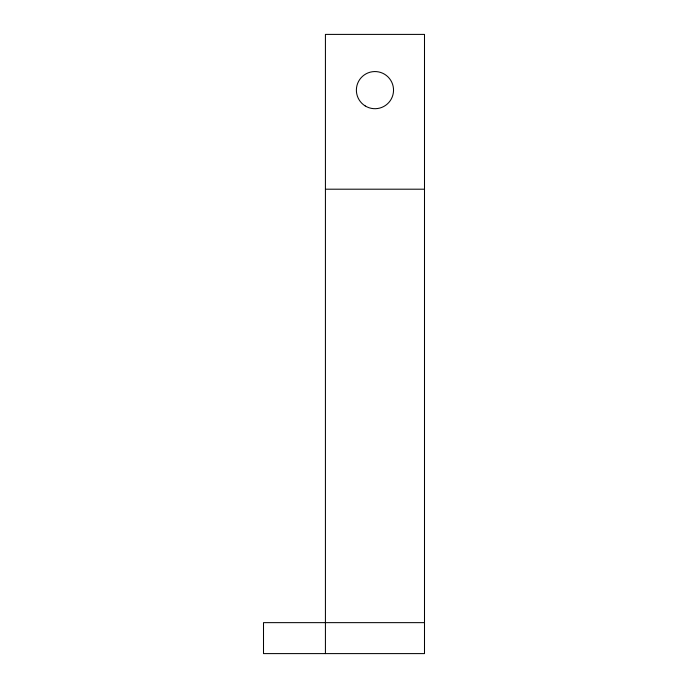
<?xml version="1.0" encoding="UTF-8"?>
<svg xmlns="http://www.w3.org/2000/svg" width="688" height="688" viewBox="0 0 688 688"><rect width="100%" height="100%" fill="white"/><g stroke="black" fill="none" stroke-linecap="round" stroke-linejoin="round"><path stroke-width="1.03" d="M325.424 189.2L424.496 189.2M424.496 622.64L263.504 622.64L263.504 653.6L424.496 653.6L424.496 34.4L325.424 34.4L325.424 653.6M365.208 105.943A18.576 18.576 0 0 0 393.527 90.67A18.576 18.576 0 0 0 366.145 73.779A18.576 18.576 0 0 0 365.208 105.943"/></g></svg>
